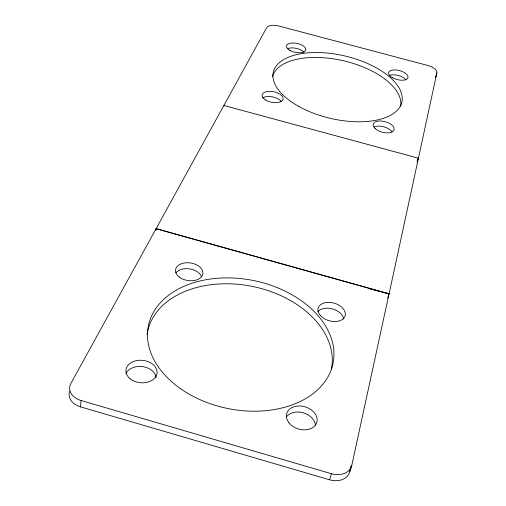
<?xml version="1.0" encoding="UTF-8"?>
<svg xmlns="http://www.w3.org/2000/svg" width="506" height="506" viewBox="0 0 506 506"><rect width="100%" height="100%" fill="white"/><g stroke="black" fill="none" stroke-linecap="round" stroke-linejoin="round"><path stroke-width="0.76" d="M351.803 465.305A17.931 13.554 20.2 0 1 331.436 473.717L329.57 479.796L80.46 406.849L81.068 400.512A17.849 13.011 1.5 0 1 70.884 383.428L156.095 228.712L389.019 293.935L351.809 465.305L349.861 471.345A17.843 13.573 20.4 0 1 329.57 479.796M156.095 228.712L155.899 230.179L156.139 228.623L266.656 27.71A10.588 4.794 11.4 0 1 279.103 26.059L427.627 65.432A10.715 4.877 15.3 0 1 436.88 72.889L389.089 293.784L387.754 298.091M417.115 161.819L417.792 158.726M349.861 471.345L351.037 465.956M436.88 72.889L435.464 77.671A10.683 4.902 15.3 0 0 435.508 77.026M417.229 161.876L418.342 158.169L223.816 105.444M368.457 288.559L381.448 291.848M382.972 292.234L389.089 293.784L156.139 228.623M81.068 400.512L331.436 473.724M147.063 334.649A93.8 65.413 11.5 0 1 250.71 286.092A93.8 65.413 11.5 0 1 331.316 369.519M126 373.371A15.547 11.271 5.2 0 1 142.66 366.635A15.547 11.271 5.2 0 1 156.107 377.546M286.554 416.786A15.61 11.575 16.7 0 1 303.284 412.833A15.61 11.575 16.7 0 1 315.434 425.148M175.841 272.873A13.744 8.918 8.4 0 1 189.548 268.869A13.744 8.918 8.4 0 1 201.502 276.681M317.819 311.753A13.947 9.171 15.8 0 1 332.568 308.945A13.947 9.171 15.8 0 1 343.682 319.052M80.46 406.849A17.761 13.023 1.3 0 1 69.619 391.378M272.525 76.532A65.78 32.188 13.2 0 1 343.289 60.733A65.78 32.188 13.2 0 1 400.651 106.159M288.003 48.487A9.797 4.579 11.9 0 1 303.961 52.39M262.842 97.854A10.658 5.408 11.4 0 1 272.626 96.867A10.658 5.408 11.4 0 1 281.317 101.542M389.329 75.457A9.956 4.668 14.7 0 1 405.92 79.878M374.086 126.981A10.746 5.477 14.9 0 1 391.979 131.813M179.333 277.111A13.801 8.893 8.5 0 0 202.387 275.378A13.801 8.893 8.5 0 0 185.911 262.785A13.801 8.893 8.5 0 0 179.333 277.111M180.421 388.589A94.224 65.268 11.5 0 0 332.461 365.851A94.224 65.268 11.5 0 0 209.275 279.192A94.224 65.268 11.5 0 0 180.421 388.589M129.909 378.564A15.623 11.252 5.3 0 0 156.322 375.686A15.623 11.252 5.3 0 0 138.264 360.361A15.623 11.252 5.3 0 0 129.909 378.564M320.45 315.58A14.01 9.146 15.8 0 0 344.099 317.831A14.01 9.146 15.8 0 0 330.431 302.455A14.01 9.146 15.8 0 0 320.45 315.58M289.008 422.826A15.686 11.556 16.6 0 0 315.605 424.901A15.686 11.556 16.6 0 0 300.741 406.033A15.686 11.556 16.6 0 0 289.008 422.826M289.717 50.284A9.823 4.554 11.9 0 0 305.586 50.36A9.823 4.554 11.9 0 0 293.075 42.978A9.823 4.554 11.9 0 0 289.717 50.284M298.445 106.235A65.989 32.03 13.2 0 0 401.732 102.661A65.989 32.03 13.2 0 0 312.613 52.58A65.989 32.03 13.2 0 0 298.445 106.235M392.454 77.696A9.981 4.643 14.7 0 0 407.969 77.608A9.981 4.643 14.7 0 0 394.516 69.923A9.981 4.643 14.7 0 0 392.454 77.696M375.319 128.72A10.778 5.452 14.9 0 0 393.377 130.978A10.778 5.452 14.9 0 0 382.334 121.136A10.778 5.452 14.9 0 0 375.319 128.72M265.498 99.96A10.689 5.383 11.4 0 0 282.905 99.726A10.689 5.383 11.4 0 0 269.47 91.314A10.689 5.383 11.4 0 0 265.498 99.96"/></g></svg>
